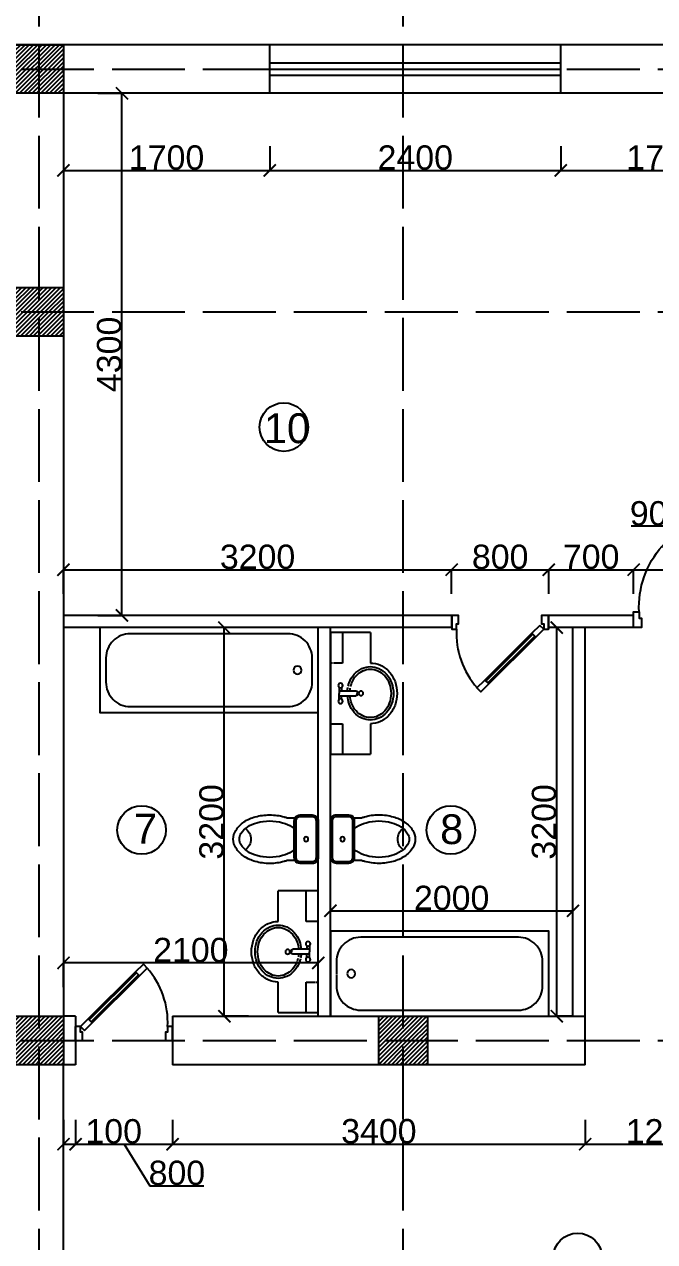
# Model space of a CAD drawing. Header units: millimetres. Extents: x -4280 to 435011, y -161394 to 27828.
# Drawn here: x 64311 to 69508, y 11052 to 21077 of the extents above; entities that cross this region are included whole.
import ezdxf

# ---------------------------------------------------------------- set-up
doc = ezdxf.new("R2010")
doc.units = ezdxf.units.MM
doc.header["$MEASUREMENT"] = 0
doc.linetypes.add('ACAD_ISO02W100', pattern=[15, 12, -3])
for name, color, linetype in [('Fasad bokovoy', 7, 'Continuous'), ('Plan 2', 7, 'Continuous'), ('SANTEH', 7, 'Continuous')]:
    doc.layers.add(name, color=color, linetype=linetype)
doc.styles.get("Standard").update_dxf_attribs({"font": 'arial.ttf'})
doc.dimstyles.new('GOST', dxfattribs={"dimtxt": 200, "dimasz": 100, "dimexe": 0.18, "dimexo": 0.06, "dimgap": 3, "dimtad": 1, "dimdec": 0, "dimzin": 0, "dimdsep": 46, "dimtxsty": 'Standard', "dimblk": 'ARCHTICK', "dimcen": 0.09, "dimclrt": 256, "dimadec": 0, "dimazin": 0, "dimtfac": 1, "dimtdec": 0, "dimtofl": 0, "dimtmove": 0, "dimatfit": 3, "dimldrblk": 'ARCHTICK', "dimfxl": 200, "dimfxlon": 1, "dimtolj": 1, "dimtzin": 0, "dimarcsym": 0})
pattern_1 = [(45, (106401.214, 2995.274), (-17.67767, 17.67767), [])]
pattern_2 = [(45, (47714.589, 0), (-17.67767, 17.67767), [])]

# ---------------------------------------------------------------- blocks, each defined once
blk = doc.blocks.new('A$C3C032968')
for p, q in [((0, 0), (0, 100)), ((0, 100), (0, 0)), ((700, 0), (700, 100)), ((700, 0), (700, 100))]:
    blk.add_line(p, q)
for points in [[(517.5, 522.4), (460.7, 466.1), (432.5, 494.5), (489.3, 550.8)], [(120, 128), (460.7, 466.1), (432.5, 494.5), (91.8, 156.4)], [(112.9, 135.1), (453.6, 473.2), (439.5, 487.4), (98.8, 149.3)], [(63.2, 71.6), (120, 128), (91.8, 156.4), (35, 100)], [(35, 100), (0, 100), (0, 0), (50, 0), (50, 50), (50, 60), (35, 60)], [(665, 100), (665, 60), (650, 60), (650, 50), (650, 0), (700, 0), (700, 100)]]:
    blk.add_lwpolyline(points, close=True)
blk.add_arc((72.4, 128.7), 593.3, 357.23132, 41.49368)
blk = doc.blocks.new('_ArchTick')
at = {"color": 0, "linetype": 'ByBlock', "const_width": 0.15}
blk.add_lwpolyline([(-0.5, -0.5), (0.5, 0.5)], dxfattribs=at)
blk = doc.blocks.new('*D130')
at = {"layer": 'Defpoints', "color": 0, "transparency": 16777216}
for p in [(76634, 23709), (52234, 12709), (76634, 12709)]:
    blk.add_point(p, dxfattribs=at)
at = {"layer": 'Plan 2', "color": 0, "lineweight": -2, "transparency": 16777216}
for p, q in [((52234, 23509), (52234, 23709)), ((52234, 23709), (76634, 23709)), ((76634, 23509), (76634, 23709))]:
    blk.add_line(p, q, dxfattribs=at)
at = {"layer": 'Plan 2', "color": 0, "lineweight": -2, "transparency": 16777216, "xscale": 100, "yscale": 100, "zscale": 100, "rotation": 180}
blk.add_blockref('_ArchTick', (52234, 23709), dxfattribs=at)
at = {"layer": 'Plan 2', "color": 0, "lineweight": -2, "transparency": 16777216, "xscale": 100, "yscale": 100, "zscale": 100}
blk.add_blockref('_ArchTick', (76634, 23709), dxfattribs=at)
at = {"layer": 'Plan 2', "transparency": 16777216, "insert": (64434, 23814), "char_height": 200, "attachment_point": 5}
blk.add_mtext('\\A1;24400', dxfattribs=at)
blk = doc.blocks.new('*D147')
at = {"layer": 'Defpoints', "color": 0, "transparency": 16777216}
for p in [(64434, 22109), (62534, 20909), (64434, 20709)]:
    blk.add_point(p, dxfattribs=at)
at = {"layer": 'Plan 2', "color": 0, "lineweight": -2, "transparency": 16777216}
for p, q in [((62534, 21909), (62534, 22109)), ((62534, 22109), (64434, 22109)), ((64434, 21909), (64434, 22109))]:
    blk.add_line(p, q, dxfattribs=at)
at = {"layer": 'Plan 2', "color": 0, "lineweight": -2, "transparency": 16777216, "xscale": 100, "yscale": 100, "zscale": 100, "rotation": 180}
blk.add_blockref('_ArchTick', (62534, 22109), dxfattribs=at)
at = {"layer": 'Plan 2', "color": 0, "lineweight": -2, "transparency": 16777216, "xscale": 100, "yscale": 100, "zscale": 100}
blk.add_blockref('_ArchTick', (64434, 22109), dxfattribs=at)
at = {"layer": 'Plan 2', "transparency": 16777216, "insert": (63484, 22214), "char_height": 200, "attachment_point": 5}
blk.add_mtext('\\A1;1900', dxfattribs=at)
blk = doc.blocks.new('*D133')
at = {"layer": 'Defpoints', "color": 0, "transparency": 16777216}
for p in [(66334, 22109), (66334, 20909), (64434, 20709)]:
    blk.add_point(p, dxfattribs=at)
at = {"layer": 'Plan 2', "color": 0, "lineweight": -2, "transparency": 16777216}
for p, q in [((64434, 21909), (64434, 22109)), ((64434, 22109), (66334, 22109)), ((66334, 21909), (66334, 22109))]:
    blk.add_line(p, q, dxfattribs=at)
at = {"layer": 'Plan 2', "color": 0, "lineweight": -2, "transparency": 16777216, "xscale": 100, "yscale": 100, "zscale": 100, "rotation": 180}
blk.add_blockref('_ArchTick', (64434, 22109), dxfattribs=at)
at = {"layer": 'Plan 2', "color": 0, "lineweight": -2, "transparency": 16777216, "xscale": 100, "yscale": 100, "zscale": 100}
blk.add_blockref('_ArchTick', (66334, 22109), dxfattribs=at)
at = {"layer": 'Plan 2', "transparency": 16777216, "insert": (65384, 22214), "char_height": 200, "attachment_point": 5}
blk.add_mtext('\\A1;1900', dxfattribs=at)
blk = doc.blocks.new('*D134')
at = {"layer": 'Defpoints', "color": 0, "transparency": 16777216}
for p in [(68734, 22109), (66334, 20909), (68734, 20909)]:
    blk.add_point(p, dxfattribs=at)
at = {"layer": 'Plan 2', "color": 0, "lineweight": -2, "transparency": 16777216}
for p, q in [((66334, 21909), (66334, 22109)), ((66334, 22109), (68734, 22109)), ((68734, 21909), (68734, 22109))]:
    blk.add_line(p, q, dxfattribs=at)
at = {"layer": 'Plan 2', "color": 0, "lineweight": -2, "transparency": 16777216, "xscale": 100, "yscale": 100, "zscale": 100, "rotation": 180}
blk.add_blockref('_ArchTick', (66334, 22109), dxfattribs=at)
at = {"layer": 'Plan 2', "color": 0, "lineweight": -2, "transparency": 16777216, "xscale": 100, "yscale": 100, "zscale": 100}
blk.add_blockref('_ArchTick', (68734, 22109), dxfattribs=at)
at = {"layer": 'Plan 2', "transparency": 16777216, "insert": (67534, 22214), "char_height": 200, "attachment_point": 5}
blk.add_mtext('\\A1;2400', dxfattribs=at)
blk = doc.blocks.new('*D135')
at = {"layer": 'Defpoints', "color": 0, "transparency": 16777216}
for p in [(70634, 22109), (68734, 20909), (70634, 20709)]:
    blk.add_point(p, dxfattribs=at)
at = {"layer": 'Plan 2', "color": 0, "lineweight": -2, "transparency": 16777216}
for p, q in [((68734, 21909), (68734, 22109)), ((68734, 22109), (70634, 22109)), ((70634, 21909), (70634, 22109))]:
    blk.add_line(p, q, dxfattribs=at)
at = {"layer": 'Plan 2', "color": 0, "lineweight": -2, "transparency": 16777216, "xscale": 100, "yscale": 100, "zscale": 100, "rotation": 180}
blk.add_blockref('_ArchTick', (68734, 22109), dxfattribs=at)
at = {"layer": 'Plan 2', "color": 0, "lineweight": -2, "transparency": 16777216, "xscale": 100, "yscale": 100, "zscale": 100}
blk.add_blockref('_ArchTick', (70634, 22109), dxfattribs=at)
at = {"layer": 'Plan 2', "transparency": 16777216, "insert": (69684, 22214), "char_height": 200, "attachment_point": 5}
blk.add_mtext('\\A1;1900', dxfattribs=at)
blk = doc.blocks.new('K10-44')
for points in [[(-182, 223, 0.020439), (-174, 198), (-174, 135, 0.262987), (-198, 92), (-198, -8, 0.414214), (-148, -58), (152, -58, 0.414214), (202, -8), (202, 92, 0.262987), (178, 135), (178, 198, 0.020439), (186, 223, 0.067459), (202, 342, 0.067459), (186, 461, 0.079812), (143, 554, 0.107118), (74, 621, 0.139889), (2, 642, 0.139889), (-70, 621, 0.107118), (-140, 554, 0.079812), (-182, 461, 0.067459), (-198, 342, 0.067459)], [(-148, 127), (152, 127, -0.414214), (187, 92), (187, -8, -0.414214), (152, -43), (-148, -43, -0.414214), (-183, -8), (-183, 92, -0.414214)]]:
    blk.add_lwpolyline(points, format="xyb", close=True)
for points in [[(90, 142, 0.027307), (102, 158, 0.079812), (137, 236, 0.067459), (152, 342, 0.067459), (137, 448, 0.079812), (102, 526, 0.107118), (47, 579, 0.139889), (2, 592, 0.139889), (-44, 579, 0.107118), (-98, 526, 0.079812), (-134, 448, 0.067459), (-148, 342, 0.067459), (-134, 236, 0.079812), (-98, 158, 0.027307), (-86, 142, 0.139889)], [(-174, 135, -0.136371), (-148, 142), (152, 142, -0.136371), (178, 135)]]:
    blk.add_lwpolyline(points, format="xyb")
blk.add_circle((2, 42), 18.3)
blk.add_arc((2, 602), 105, 213.8994, 326.1006)
blk = doc.blocks.new('s_20')
at = {"layer": 'SANTEH'}
for p, q in [((-1000, 0), (0, 0)), ((-1000, -330), (-1000, 0)), ((-750, -19), (-750, 0)), ((-250, 0), (-250, -100)), ((0, 0), (0, -330)), ((-1000, -100), (-750, -100)), ((-750, -100), (-750, -25)), ((-549, -73), (-500, -73)), ((-549, -93), (-520, -93)), ((-520, -73), (-520, -210)), ((-451, -73), (-500, -73)), ((-480, -73), (-480, -105)), ((-451, -93), (-480, -93)), ((-250, -100), (-35, -100)), ((-31, -100), (0, -100)), ((-480, -109), (-480, -210)), ((-510, -220), (-500, -220)), ((-490, -220), (-500, -220)), ((-1000, -330), (-750, -330)), ((-250, -330), (0, -330))]:
    blk.add_line(p, q, dxfattribs=at)
for points in [[(-720, -330, 0.110429), (-704, -400, 0.102661), (-657, -463, 0.093298), (-587, -505, 0.087608), (-500, -520, 0.087608), (-413, -505, 0.093298), (-343, -463, 0.102661), (-296, -400, 0.110429), (-280, -330, 0.110429), (-296, -260, 0.102661), (-343, -197, 0.093298), (-413, -155, 0.067743), (-480, -141, 0.087608)], [(-559, -147, 0.02908), (-587, -155, 0.093298), (-657, -197, 0.102661), (-704, -260, 0.110429), (-720, -330, 0.110429)], [(-700, -330, 0.110429), (-686, -391, 0.102661), (-644, -448, 0.093298), (-580, -486, 0.087608), (-500, -500, 0.087608), (-420, -486, 0.093298), (-356, -448, 0.102661), (-314, -391, 0.110429), (-300, -330, 0.110429), (-314, -269, 0.102661), (-356, -212, 0.093298), (-420, -174, 0.06604), (-480, -161, 0.087608)], [(-557, -167, 0.02562), (-580, -174, 0.093298), (-644, -212, 0.102661), (-686, -269, 0.110429), (-700, -330, 0.110429)], [(-520, -141, 0.028703), (-549, -145, 0.093298)], [(-520, -161, 0.024746), (-543, -164, 0.093298)], [(-750, -330, 0.110429), (-731, -413, 0.102661), (-677, -486, 0.093298), (-597, -533, 0.087608), (-500, -550, 0.087608), (-403, -533, 0.093298), (-323, -486, 0.102661), (-269, -413, 0.110429), (-250, -330, 0.110429)]]:
    blk.add_lwpolyline(points, format="xyb", dxfattribs=at)
for centre in [(-565, -84), (-435, -84), (-500, -252)]:
    blk.add_circle(centre, 18.9, dxfattribs=at)
for centre, start, end in [((-510, -210), 180, 270), ((-490, -210), 270, 0)]:
    blk.add_arc(centre, 10, start, end, dxfattribs=at)
blk = doc.blocks.new('K10-9')
blk.add_lwpolyline([(0, 0), (0, 700), (1800, 700), (1800, 0)], close=True)
for points in [[(50, 250), (50, 450, -0.414214), (250, 650), (1550, 650, -0.414214), (1750, 450), (1750, 345, -0.414214)], [(1750, 342), (1750, 250, -0.414214), (1550, 50), (250, 50, -0.414214), (50, 250)]]:
    blk.add_lwpolyline(points, format="xyb")
blk.add_circle((1629, 350), 33.3)
blk = doc.blocks.new('*D702')
at = {"layer": 'Defpoints', "color": 0, "transparency": 16777216}
for p in [(64634, 20509), (66334, 20509), (66334, 19874)]:
    blk.add_point(p, dxfattribs=at)
at = {"layer": 'Fasad bokovoy', "color": 0, "lineweight": -2, "transparency": 16777216}
for p, q in [((64634, 20074), (64634, 19874)), ((66334, 20074), (66334, 19874)), ((64634, 19874), (66334, 19874))]:
    blk.add_line(p, q, dxfattribs=at)
at = {"layer": 'Fasad bokovoy', "color": 0, "lineweight": -2, "transparency": 16777216, "xscale": 100, "yscale": 100, "zscale": 100, "rotation": 180}
blk.add_blockref('_ArchTick', (64634, 19874), dxfattribs=at)
at = {"layer": 'Fasad bokovoy', "color": 0, "lineweight": -2, "transparency": 16777216, "xscale": 100, "yscale": 100, "zscale": 100}
blk.add_blockref('_ArchTick', (66334, 19874), dxfattribs=at)
at = {"layer": 'Fasad bokovoy', "transparency": 16777216, "insert": (65484, 19979), "char_height": 200, "attachment_point": 5}
blk.add_mtext('\\A1;1700', dxfattribs=at)
blk = doc.blocks.new('*D703')
at = {"layer": 'Defpoints', "color": 0, "transparency": 16777216}
for p in [(66334, 20509), (68734, 20509), (68734, 19874)]:
    blk.add_point(p, dxfattribs=at)
at = {"layer": 'Fasad bokovoy', "color": 0, "lineweight": -2, "transparency": 16777216}
for p, q in [((66334, 20074), (66334, 19874)), ((68734, 20074), (68734, 19874)), ((66334, 19874), (68734, 19874))]:
    blk.add_line(p, q, dxfattribs=at)
at = {"layer": 'Fasad bokovoy', "color": 0, "lineweight": -2, "transparency": 16777216, "xscale": 100, "yscale": 100, "zscale": 100, "rotation": 180}
blk.add_blockref('_ArchTick', (66334, 19874), dxfattribs=at)
at = {"layer": 'Fasad bokovoy', "color": 0, "lineweight": -2, "transparency": 16777216, "xscale": 100, "yscale": 100, "zscale": 100}
blk.add_blockref('_ArchTick', (68734, 19874), dxfattribs=at)
at = {"layer": 'Fasad bokovoy', "transparency": 16777216, "insert": (67534, 19979), "char_height": 200, "attachment_point": 5}
blk.add_mtext('\\A1;2400', dxfattribs=at)
blk = doc.blocks.new('*D704')
at = {"layer": 'Defpoints', "color": 0, "transparency": 16777216}
for p in [(68734, 20509), (70434, 20509), (70434, 19874)]:
    blk.add_point(p, dxfattribs=at)
at = {"layer": 'Fasad bokovoy', "color": 0, "lineweight": -2, "transparency": 16777216}
for p, q in [((68734, 20074), (68734, 19874)), ((70434, 20074), (70434, 19874)), ((68734, 19874), (70434, 19874))]:
    blk.add_line(p, q, dxfattribs=at)
at = {"layer": 'Fasad bokovoy', "color": 0, "lineweight": -2, "transparency": 16777216, "xscale": 100, "yscale": 100, "zscale": 100, "rotation": 180}
blk.add_blockref('_ArchTick', (68734, 19874), dxfattribs=at)
at = {"layer": 'Fasad bokovoy', "color": 0, "lineweight": -2, "transparency": 16777216, "xscale": 100, "yscale": 100, "zscale": 100}
blk.add_blockref('_ArchTick', (70434, 19874), dxfattribs=at)
at = {"layer": 'Fasad bokovoy', "transparency": 16777216, "insert": (69584, 19979), "char_height": 200, "attachment_point": 5}
blk.add_mtext('\\A1;1700', dxfattribs=at)
blk = doc.blocks.new('*D706')
at = {"layer": 'Defpoints', "color": 0, "transparency": 16777216}
for p in [(64634, 20509), (65116, 20509), (64634, 16209)]:
    blk.add_point(p, dxfattribs=at)
at = {"layer": 'Fasad bokovoy', "color": 0, "lineweight": -2, "transparency": 16777216}
for p, q in [((64916, 20509), (65116, 20509)), ((65116, 16209), (65116, 20509)), ((64916, 16209), (65116, 16209))]:
    blk.add_line(p, q, dxfattribs=at)
at = {"layer": 'Fasad bokovoy', "color": 0, "lineweight": -2, "transparency": 16777216, "xscale": 100, "yscale": 100, "zscale": 100}
for p, rotation in [((65116, 20509), 90), ((65116, 16209), 270)]:
    blk.add_blockref('_ArchTick', p, dxfattribs=dict(at, rotation=rotation))
at = {"layer": 'Fasad bokovoy', "transparency": 16777216, "insert": (65011, 18359), "char_height": 200, "attachment_point": 5, "rotation": 90}
blk.add_mtext('\\A1;4300', dxfattribs=at)
blk = doc.blocks.new('*D707')
at = {"layer": 'Defpoints', "color": 0, "transparency": 16777216}
for p in [(67834, 16586), (64634, 16209), (67834, 16209)]:
    blk.add_point(p, dxfattribs=at)
at = {"layer": 'Fasad bokovoy', "color": 0, "lineweight": -2, "transparency": 16777216}
for p, q in [((64634, 16386), (64634, 16586)), ((64634, 16586), (67834, 16586)), ((67834, 16386), (67834, 16586))]:
    blk.add_line(p, q, dxfattribs=at)
at = {"layer": 'Fasad bokovoy', "color": 0, "lineweight": -2, "transparency": 16777216, "xscale": 100, "yscale": 100, "zscale": 100, "rotation": 180}
blk.add_blockref('_ArchTick', (64634, 16586), dxfattribs=at)
at = {"layer": 'Fasad bokovoy', "color": 0, "lineweight": -2, "transparency": 16777216, "xscale": 100, "yscale": 100, "zscale": 100}
blk.add_blockref('_ArchTick', (67834, 16586), dxfattribs=at)
at = {"layer": 'Fasad bokovoy', "transparency": 16777216, "insert": (66234, 16691), "char_height": 200, "attachment_point": 5}
blk.add_mtext('\\A1;3200', dxfattribs=at)
blk = doc.blocks.new('*D708')
at = {"layer": 'Defpoints', "color": 0, "transparency": 16777216}
for p in [(68634, 16586), (67834, 16209), (68634, 16209)]:
    blk.add_point(p, dxfattribs=at)
at = {"layer": 'Fasad bokovoy', "color": 0, "lineweight": -2, "transparency": 16777216}
for p, q in [((67834, 16386), (67834, 16586)), ((67834, 16586), (68634, 16586)), ((68634, 16386), (68634, 16586))]:
    blk.add_line(p, q, dxfattribs=at)
at = {"layer": 'Fasad bokovoy', "color": 0, "lineweight": -2, "transparency": 16777216, "xscale": 100, "yscale": 100, "zscale": 100, "rotation": 180}
blk.add_blockref('_ArchTick', (67834, 16586), dxfattribs=at)
at = {"layer": 'Fasad bokovoy', "color": 0, "lineweight": -2, "transparency": 16777216, "xscale": 100, "yscale": 100, "zscale": 100}
blk.add_blockref('_ArchTick', (68634, 16586), dxfattribs=at)
at = {"layer": 'Fasad bokovoy', "transparency": 16777216, "insert": (68234, 16691), "char_height": 200, "attachment_point": 5}
blk.add_mtext('\\A1;800', dxfattribs=at)
blk = doc.blocks.new('*D709')
at = {"layer": 'Defpoints', "color": 0, "transparency": 16777216}
for p in [(69334, 16586), (68634, 16209), (69334, 16209)]:
    blk.add_point(p, dxfattribs=at)
at = {"layer": 'Fasad bokovoy', "color": 0, "lineweight": -2, "transparency": 16777216}
for p, q in [((68634, 16386), (68634, 16586)), ((68634, 16586), (69334, 16586)), ((69334, 16386), (69334, 16586))]:
    blk.add_line(p, q, dxfattribs=at)
at = {"layer": 'Fasad bokovoy', "color": 0, "lineweight": -2, "transparency": 16777216, "xscale": 100, "yscale": 100, "zscale": 100, "rotation": 180}
blk.add_blockref('_ArchTick', (68634, 16586), dxfattribs=at)
at = {"layer": 'Fasad bokovoy', "color": 0, "lineweight": -2, "transparency": 16777216, "xscale": 100, "yscale": 100, "zscale": 100}
blk.add_blockref('_ArchTick', (69334, 16586), dxfattribs=at)
at = {"layer": 'Fasad bokovoy', "transparency": 16777216, "insert": (68984, 16691), "char_height": 200, "attachment_point": 5}
blk.add_mtext('\\A1;700', dxfattribs=at)
blk = doc.blocks.new('*D710')
at = {"layer": 'Defpoints', "color": 0, "transparency": 16777216}
for p in [(70234, 16586), (69334, 16209), (70234, 16209)]:
    blk.add_point(p, dxfattribs=at)
at = {"layer": 'Fasad bokovoy', "color": 0, "lineweight": -2, "transparency": 16777216}
for p, q in [((69760, 16944), (69313, 16944)), ((69784, 16586), (69760, 16944)), ((69334, 16386), (69334, 16586)), ((69334, 16586), (70234, 16586)), ((70234, 16386), (70234, 16586))]:
    blk.add_line(p, q, dxfattribs=at)
at = {"layer": 'Fasad bokovoy', "color": 0, "lineweight": -2, "transparency": 16777216, "xscale": 100, "yscale": 100, "zscale": 100, "rotation": 180}
blk.add_blockref('_ArchTick', (69334, 16586), dxfattribs=at)
at = {"layer": 'Fasad bokovoy', "color": 0, "lineweight": -2, "transparency": 16777216, "xscale": 100, "yscale": 100, "zscale": 100}
blk.add_blockref('_ArchTick', (70234, 16586), dxfattribs=at)
at = {"layer": 'Fasad bokovoy', "transparency": 16777216, "insert": (69536, 17049), "char_height": 200, "attachment_point": 5}
blk.add_mtext('\\A1;900', dxfattribs=at)
blk = doc.blocks.new('*D746')
at = {"layer": 'Defpoints', "color": 0, "transparency": 16777216}
for p in [(64634, 12509), (64734, 12509), (64734, 11855)]:
    blk.add_point(p, dxfattribs=at)
at = {"layer": 'Fasad bokovoy', "color": 0, "lineweight": -2, "transparency": 16777216}
for p, q in [((64634, 12055), (64634, 11855)), ((64734, 12055), (64734, 11855)), ((64634, 11855), (64734, 11855)), ((64734, 11855), (65262, 11855))]:
    blk.add_line(p, q, dxfattribs=at)
at = {"layer": 'Fasad bokovoy', "color": 0, "lineweight": -2, "transparency": 16777216, "xscale": 100, "yscale": 100, "zscale": 100, "rotation": 180}
blk.add_blockref('_ArchTick', (64634, 11855), dxfattribs=at)
at = {"layer": 'Fasad bokovoy', "color": 0, "lineweight": -2, "transparency": 16777216, "xscale": 100, "yscale": 100, "zscale": 100}
blk.add_blockref('_ArchTick', (64734, 11855), dxfattribs=at)
at = {"layer": 'Fasad bokovoy', "transparency": 16777216, "insert": (65048, 11960), "char_height": 200, "attachment_point": 5}
blk.add_mtext('\\A1;100', dxfattribs=at)
blk = doc.blocks.new('*D747')
at = {"layer": 'Defpoints', "color": 0, "transparency": 16777216}
for p in [(64734, 12509), (65534, 12509), (65534, 11855)]:
    blk.add_point(p, dxfattribs=at)
at = {"layer": 'Fasad bokovoy', "color": 0, "lineweight": -2, "transparency": 16777216}
for p, q in [((64734, 12055), (64734, 11855)), ((65534, 12055), (65534, 11855)), ((64734, 11855), (65534, 11855)), ((65134, 11855), (65345, 11512)), ((65345, 11512), (65792, 11512))]:
    blk.add_line(p, q, dxfattribs=at)
at = {"layer": 'Fasad bokovoy', "color": 0, "lineweight": -2, "transparency": 16777216, "xscale": 100, "yscale": 100, "zscale": 100, "rotation": 180}
blk.add_blockref('_ArchTick', (64734, 11855), dxfattribs=at)
at = {"layer": 'Fasad bokovoy', "color": 0, "lineweight": -2, "transparency": 16777216, "xscale": 100, "yscale": 100, "zscale": 100}
blk.add_blockref('_ArchTick', (65534, 11855), dxfattribs=at)
at = {"layer": 'Fasad bokovoy', "transparency": 16777216, "insert": (65569, 11618), "char_height": 200, "attachment_point": 5}
blk.add_mtext('\\A1;800', dxfattribs=at)
blk = doc.blocks.new('*D748')
at = {"layer": 'Defpoints', "color": 0, "transparency": 16777216}
for p in [(65534, 12509), (68934, 12509), (68934, 11855)]:
    blk.add_point(p, dxfattribs=at)
at = {"layer": 'Fasad bokovoy', "color": 0, "lineweight": -2, "transparency": 16777216}
for p, q in [((65534, 12055), (65534, 11855)), ((68934, 12055), (68934, 11855)), ((65534, 11855), (68934, 11855))]:
    blk.add_line(p, q, dxfattribs=at)
at = {"layer": 'Fasad bokovoy', "color": 0, "lineweight": -2, "transparency": 16777216, "xscale": 100, "yscale": 100, "zscale": 100, "rotation": 180}
blk.add_blockref('_ArchTick', (65534, 11855), dxfattribs=at)
at = {"layer": 'Fasad bokovoy', "color": 0, "lineweight": -2, "transparency": 16777216, "xscale": 100, "yscale": 100, "zscale": 100}
blk.add_blockref('_ArchTick', (68934, 11855), dxfattribs=at)
at = {"layer": 'Fasad bokovoy', "transparency": 16777216, "insert": (67234, 11961), "char_height": 200, "attachment_point": 5}
blk.add_mtext('\\A1;3400', dxfattribs=at)
blk = doc.blocks.new('*D754')
at = {"layer": 'Defpoints', "color": 0, "transparency": 16777216}
for p in [(65960, 16109), (66734, 16109), (66734, 12909)]:
    blk.add_point(p, dxfattribs=at)
at = {"layer": 'Fasad bokovoy', "color": 0, "lineweight": -2, "transparency": 16777216}
for p, q in [((66160, 16109), (65960, 16109)), ((65960, 12909), (65960, 16109)), ((66160, 12909), (65960, 12909))]:
    blk.add_line(p, q, dxfattribs=at)
at = {"layer": 'Fasad bokovoy', "color": 0, "lineweight": -2, "transparency": 16777216, "xscale": 100, "yscale": 100, "zscale": 100}
for p, rotation in [((65960, 16109), 90), ((65960, 12909), 270)]:
    blk.add_blockref('_ArchTick', p, dxfattribs=dict(at, rotation=rotation))
at = {"layer": 'Fasad bokovoy', "transparency": 16777216, "insert": (65855, 14509), "char_height": 200, "attachment_point": 5, "rotation": 90}
blk.add_mtext('\\A1;3200', dxfattribs=at)
blk = doc.blocks.new('*D755')
at = {"layer": 'Defpoints', "color": 0, "transparency": 16777216}
for p in [(68701, 16109), (68834, 16109), (68834, 12909)]:
    blk.add_point(p, dxfattribs=at)
at = {"layer": 'Fasad bokovoy', "color": 0, "lineweight": -2, "transparency": 16777216}
for p, q in [((68834, 16109), (68701, 16109)), ((68701, 12909), (68701, 16109)), ((68834, 12909), (68701, 12909))]:
    blk.add_line(p, q, dxfattribs=at)
at = {"layer": 'Fasad bokovoy', "color": 0, "lineweight": -2, "transparency": 16777216, "xscale": 100, "yscale": 100, "zscale": 100}
for p, rotation in [((68701, 16109), 90), ((68701, 12909), 270)]:
    blk.add_blockref('_ArchTick', p, dxfattribs=dict(at, rotation=rotation))
at = {"layer": 'Fasad bokovoy', "transparency": 16777216, "insert": (68596, 14509), "char_height": 200, "attachment_point": 5, "rotation": 90}
blk.add_mtext('\\A1;3200', dxfattribs=at)
blk = doc.blocks.new('*D756')
at = {"layer": 'Defpoints', "color": 0, "transparency": 16777216}
for p in [(64634, 13348), (64634, 12909), (66734, 12909)]:
    blk.add_point(p, dxfattribs=at)
at = {"layer": 'Fasad bokovoy', "color": 0, "lineweight": -2, "transparency": 16777216}
for p, q in [((64634, 13148), (64634, 13348)), ((66734, 13348), (64634, 13348)), ((66734, 13148), (66734, 13348))]:
    blk.add_line(p, q, dxfattribs=at)
at = {"layer": 'Fasad bokovoy', "color": 0, "lineweight": -2, "transparency": 16777216, "xscale": 100, "yscale": 100, "zscale": 100, "rotation": 180}
blk.add_blockref('_ArchTick', (64634, 13348), dxfattribs=at)
at = {"layer": 'Fasad bokovoy', "color": 0, "lineweight": -2, "transparency": 16777216, "xscale": 100, "yscale": 100, "zscale": 100}
blk.add_blockref('_ArchTick', (66734, 13348), dxfattribs=at)
at = {"layer": 'Fasad bokovoy', "transparency": 16777216, "insert": (65684, 13453), "char_height": 200, "attachment_point": 5}
blk.add_mtext('\\A1;2100', dxfattribs=at)
blk = doc.blocks.new('*D757')
at = {"layer": 'Defpoints', "color": 0, "transparency": 16777216}
for p in [(68834, 13777), (66834, 12909), (68834, 12909)]:
    blk.add_point(p, dxfattribs=at)
at = {"layer": 'Fasad bokovoy', "color": 0, "lineweight": -2, "transparency": 16777216}
for p, q in [((66834, 13577), (66834, 13777)), ((66834, 13777), (68834, 13777)), ((68834, 13577), (68834, 13777))]:
    blk.add_line(p, q, dxfattribs=at)
at = {"layer": 'Fasad bokovoy', "color": 0, "lineweight": -2, "transparency": 16777216, "xscale": 100, "yscale": 100, "zscale": 100, "rotation": 180}
blk.add_blockref('_ArchTick', (66834, 13777), dxfattribs=at)
at = {"layer": 'Fasad bokovoy', "color": 0, "lineweight": -2, "transparency": 16777216, "xscale": 100, "yscale": 100, "zscale": 100}
blk.add_blockref('_ArchTick', (68834, 13777), dxfattribs=at)
at = {"layer": 'Fasad bokovoy', "transparency": 16777216, "insert": (67834, 13882), "char_height": 200, "attachment_point": 5}
blk.add_mtext('\\A1;2000', dxfattribs=at)
blk = doc.blocks.new('*D761')
at = {"layer": 'Defpoints', "color": 0, "transparency": 16777216}
for p in [(68934, 11855), (70225, 11855), (70225, 11855)]:
    blk.add_point(p, dxfattribs=at)
at = {"layer": 'Fasad bokovoy', "color": 0, "lineweight": -2, "transparency": 16777216}
for p, q in [((68934, 11855), (68934, 11856)), ((68934, 11855), (70225, 11855)), ((70225, 11855), (70225, 11856))]:
    blk.add_line(p, q, dxfattribs=at)
at = {"layer": 'Fasad bokovoy', "color": 0, "lineweight": -2, "transparency": 16777216, "xscale": 100, "yscale": 100, "zscale": 100, "rotation": 180}
blk.add_blockref('_ArchTick', (68934, 11855), dxfattribs=at)
at = {"layer": 'Fasad bokovoy', "color": 0, "lineweight": -2, "transparency": 16777216, "xscale": 100, "yscale": 100, "zscale": 100}
blk.add_blockref('_ArchTick', (70225, 11855), dxfattribs=at)
at = {"layer": 'Fasad bokovoy', "transparency": 16777216, "insert": (69580, 11960), "char_height": 200, "attachment_point": 5}
blk.add_mtext('\\A1;1291', dxfattribs=at)

msp = doc.modelspace()

# ---------------------------------------------------------------- hatches: boundary and pattern name
at = {"layer": 'Plan 2'}
h = msp.add_hatch(dxfattribs=at)
h.set_pattern_fill('ANSI31', color=1, scale=200)
h.set_pattern_definition(pattern_1)
h.paths.add_polyline_path([(64434.1, 20909.1), (64234.1, 20909.1), (64234.1, 20709.1), (64434.1, 20709.1)])
h.paths.add_polyline_path([(64634.1, 20909.1), (64434.1, 20909.1), (64434.1, 20709.1), (64634.1, 20709.1)])
h.paths.add_polyline_path([(64434.1, 20709.1), (64234.1, 20709.1), (64234.1, 20509.1), (64434.1, 20509.1)])
h.paths.add_polyline_path([(64634.1, 20709.1), (64434.1, 20709.1), (64434.1, 20509.1), (64634.1, 20509.1)])
h = msp.add_hatch(dxfattribs=at)
h.set_pattern_fill('ANSI31', color=1, scale=200)
h.set_pattern_definition(pattern_2)
h.paths.add_polyline_path([(64434.1, 18909.1), (64234.1, 18909.1), (64234.1, 18709.1), (64434.1, 18709.1)])
h.paths.add_polyline_path([(64634.1, 18909.1), (64434.1, 18909.1), (64434.1, 18709.1), (64634.1, 18709.1)])
h.paths.add_polyline_path([(64434.1, 18709.1), (64234.1, 18709.1), (64234.1, 18509.1), (64434.1, 18509.1)])
h = msp.add_hatch(dxfattribs=at)
h.set_pattern_fill('ANSI31', color=1, scale=200)
h.set_pattern_definition(pattern_2)
h.paths.add_polyline_path([(64434.1, 18509.1), (64634.1, 18509.1), (64634.1, 18709.1), (64434.1, 18709.1)])
h = msp.add_hatch(dxfattribs=at)
h.set_pattern_fill('ANSI31', color=1, scale=200)
h.set_pattern_definition(pattern_1)
h.paths.add_polyline_path([(58234.1, 12709.1), (58234.1, 12909.1), (58034.1, 12909.1), (58034.1, 12709.1)], flags=16)
h.paths.add_polyline_path([(58034.1, 12909.1), (58034.1, 12709.1), (58434.1, 12709.1), (58434.1, 12909.1)], flags=17)
h.paths.add_polyline_path([(58034.1, 12509.1), (58234.1, 12509.1), (58234.1, 12909.1), (58034.1, 12909.1)], flags=17)
h.paths.add_polyline_path([(58434.1, 12909.1), (58034.1, 12909.1), (58034.1, 12509.1), (58434.1, 12509.1)])
h.paths.add_polyline_path([(61434.1, 12909.1), (61234.1, 12909.1), (61234.1, 12709.1), (61434.1, 12709.1)], flags=16)
h.paths.add_polyline_path([(61634.1, 12709.1), (61634.1, 12909.1), (61234.1, 12909.1), (61234.1, 12709.1)], flags=17)
h.paths.add_polyline_path([(61234.1, 12509.1), (61434.1, 12509.1), (61434.1, 12909.1), (61234.1, 12909.1)], flags=17)
h.paths.add_polyline_path([(61634.1, 12909.1), (61234.1, 12909.1), (61234.1, 12509.1), (61634.1, 12509.1)])
h.paths.add_polyline_path([(64234.1, 12909.1), (64234.1, 12709.1), (64434.1, 12709.1), (64434.1, 12909.1)], flags=16)
h.paths.add_polyline_path([(64634.1, 12909.1), (64234.1, 12909.1), (64234.1, 12709.1), (64634.1, 12709.1)], flags=17)
h.paths.add_polyline_path([(64434.1, 12909.1), (64234.1, 12909.1), (64234.1, 12509.1), (64434.1, 12509.1)], flags=16)
h.paths.add_polyline_path([(64634.1, 12909.1), (64234.1, 12909.1), (64234.1, 12509.1), (64634.1, 12509.1)])
h.paths.add_polyline_path([(67434.1, 12909.1), (67234.1, 12909.1), (67234.1, 12709.1), (67434.1, 12709.1)], flags=16)
h.paths.add_polyline_path([(67634.1, 12909.1), (67234.1, 12909.1), (67234.1, 12709.1), (67634.1, 12709.1)], flags=17)
h.paths.add_polyline_path([(67434.1, 12909.1), (67234.1, 12909.1), (67234.1, 12509.1), (67434.1, 12509.1)], flags=16)
h.paths.add_polyline_path([(67634.1, 12909.1), (67234.1, 12909.1), (67234.1, 12509.1), (67634.1, 12509.1)])
h.paths.add_polyline_path([(70634.1, 12909.1), (70434.1, 12909.1), (70434.1, 12709.1), (70634.1, 12709.1)], flags=16)
h.paths.add_polyline_path([(70434.1, 12909.1), (70434.1, 12709.1), (70834.1, 12709.1), (70834.1, 12909.1)], flags=17)
h.paths.add_polyline_path([(70434.1, 12509.1), (70634.1, 12509.1), (70634.1, 12909.1), (70434.1, 12909.1)], flags=17)
h.paths.add_polyline_path([(70834.1, 12909.1), (70434.1, 12909.1), (70434.1, 12509.1), (70834.1, 12509.1)])
h.paths.add_polyline_path([(74834.1, 12909.1), (74834.1, 12709.1), (75034.1, 12709.1), (75034.1, 12909.1)], flags=0)
h.paths.add_polyline_path([(75234.1, 12709.1), (75234.1, 12909.1), (75034.1, 12909.1), (75034.1, 12709.1)], flags=17)
h.paths.add_polyline_path([(75034.1, 12909.1), (74834.1, 12909.1), (74834.1, 12509.1), (75034.1, 12509.1)], flags=16)
h.paths.add_polyline_path([(75234.1, 12909.1), (74834.1, 12909.1), (74834.1, 12509.1), (75234.1, 12509.1)])
h.paths.add_polyline_path([(75034.1, 6509.1), (75034.1, 6709.1), (74834.1, 6709.1), (74834.1, 6509.1)], flags=0)
h.paths.add_polyline_path([(75234.1, 6509.1), (75234.1, 6709.1), (74834.1, 6709.1), (74834.1, 6509.1)], flags=0)
h.paths.add_polyline_path([(75034.1, 6709.1), (74834.1, 6709.1), (74834.1, 6309.1), (75034.1, 6309.1)], flags=16)
h.paths.add_polyline_path([(75234.1, 6709.1), (74834.1, 6709.1), (74834.1, 6309.1), (75234.1, 6309.1)])
h.paths.add_polyline_path([(70634.1, 6709.1), (70434.1, 6709.1), (70434.1, 6509.1), (70634.1, 6509.1)], flags=16)
h.paths.add_polyline_path([(70834.1, 6509.1), (70834.1, 6709.1), (70434.1, 6709.1), (70434.1, 6509.1)], flags=17)
h.paths.add_polyline_path([(70634.1, 6709.1), (70434.1, 6709.1), (70434.1, 6309.1), (70634.1, 6309.1)], flags=0)
h.paths.add_polyline_path([(70834.1, 6309.1), (70834.1, 6709.1), (70434.1, 6709.1), (70434.1, 6309.1)])
h.paths.add_polyline_path([(67234.1, 4709.1), (67234.1, 4509.1), (67434.1, 4509.1), (67434.1, 4709.1)], flags=0)
h.paths.add_polyline_path([(67434.1, 4509.1), (67634.1, 4509.1), (67634.1, 4709.1), (67434.1, 4709.1)], flags=16)
h.paths.add_polyline_path([(67434.1, 4709.1), (67234.1, 4709.1), (67234.1, 4309.1), (67434.1, 4309.1)], flags=0)
h.paths.add_polyline_path([(67634.1, 4709.1), (67234.1, 4709.1), (67234.1, 4309.1), (67634.1, 4309.1)])
h.paths.add_polyline_path([(64434.1, 4509.1), (64434.1, 4709.1), (64234.1, 4709.1), (64234.1, 4509.1)], flags=16)
h.paths.add_polyline_path([(64634.1, 4509.1), (64634.1, 4709.1), (64234.1, 4709.1), (64234.1, 4509.1)], flags=17)
h.paths.add_polyline_path([(64434.1, 4709.1), (64234.1, 4709.1), (64234.1, 4309.1), (64434.1, 4309.1)], flags=16)
h.paths.add_polyline_path([(64634.1, 4309.1), (64634.1, 4709.1), (64234.1, 4709.1), (64234.1, 4309.1)])
h.paths.add_polyline_path([(61234.1, 4709.1), (61234.1, 4509.1), (61434.1, 4509.1), (61434.1, 4709.1)], flags=0)
h.paths.add_polyline_path([(61434.1, 4509.1), (61634.1, 4509.1), (61634.1, 4709.1), (61434.1, 4709.1)], flags=16)
h.paths.add_polyline_path([(61234.1, 4309.1), (61434.1, 4309.1), (61434.1, 4709.1), (61234.1, 4709.1)], flags=0)
h.paths.add_polyline_path([(61634.1, 4309.1), (61634.1, 4709.1), (61234.1, 4709.1), (61234.1, 4309.1)])
h.paths.add_polyline_path([(61234.1, 6509.1), (61434.1, 6509.1), (61434.1, 6709.1), (61234.1, 6709.1)], flags=16)
h.paths.add_polyline_path([(61634.1, 6509.1), (61634.1, 6709.1), (61234.1, 6709.1), (61234.1, 6509.1)], flags=17)
h.paths.add_polyline_path([(61234.1, 6309.1), (61434.1, 6309.1), (61434.1, 6709.1), (61234.1, 6709.1)], flags=0)
h.paths.add_polyline_path([(61634.1, 6309.1), (61634.1, 6709.1), (61234.1, 6709.1), (61234.1, 6309.1)])
h.paths.add_polyline_path([(58034.1, 6709.1), (58034.1, 6509.1), (58234.1, 6509.1), (58234.1, 6709.1)], flags=16)
h.paths.add_polyline_path([(58434.1, 6509.1), (58434.1, 6709.1), (58034.1, 6709.1), (58034.1, 6509.1)], flags=17)
h.paths.add_polyline_path([(58234.1, 6709.1), (58034.1, 6709.1), (58034.1, 6309.1), (58234.1, 6309.1)], flags=16)
h.paths.add_polyline_path([(58434.1, 6309.1), (58434.1, 6709.1), (58034.1, 6709.1), (58034.1, 6309.1)])
h.paths.add_polyline_path([(53834.1, 12909.1), (53634.1, 12909.1), (53634.1, 12709.1), (53834.1, 12709.1)], flags=16)
h.paths.add_polyline_path([(54034.1, 12909.1), (53634.1, 12909.1), (53634.1, 12709.1), (54034.1, 12709.1)], flags=17)
h.paths.add_polyline_path([(53834.1, 12909.1), (53634.1, 12909.1), (53634.1, 12509.1), (53834.1, 12509.1)], flags=16)
h.paths.add_polyline_path([(54034.1, 12509.1), (54034.1, 12909.1), (53634.1, 12909.1), (53634.1, 12509.1)])
h.paths.add_polyline_path([(67234.1, 6709.1), (67234.1, 6509.1), (67434.1, 6509.1), (67434.1, 6709.1)], flags=16)
h.paths.add_polyline_path([(67234.1, 6709.1), (67234.1, 6509.1), (67634.1, 6509.1), (67634.1, 6709.1)], flags=17)
h.paths.add_polyline_path([(67434.1, 6709.1), (67234.1, 6709.1), (67234.1, 6309.1), (67434.1, 6309.1)], flags=16)
h.paths.add_polyline_path([(67634.1, 6709.1), (67234.1, 6709.1), (67234.1, 6309.1), (67634.1, 6309.1)])
h = msp.add_hatch(dxfattribs=at)
h.set_pattern_fill('ANSI31', color=1, scale=200)
h.set_pattern_definition(pattern_1)
h.paths.add_polyline_path([(58234.1, 12909.1), (58034.1, 12909.1), (58034.1, 12709.1), (58234.1, 12709.1)])
h.paths.add_polyline_path([(58434.1, 12909.1), (58234.1, 12909.1), (58234.1, 12709.1), (58434.1, 12709.1)])
h.paths.add_polyline_path([(58234.1, 12709.1), (58034.1, 12709.1), (58034.1, 12509.1), (58234.1, 12509.1)])
h.paths.add_polyline_path([(61434.1, 12909.1), (61234.1, 12909.1), (61234.1, 12709.1), (61434.1, 12709.1)])
h.paths.add_polyline_path([(61634.1, 12909.1), (61434.1, 12909.1), (61434.1, 12709.1), (61634.1, 12709.1)])
h.paths.add_polyline_path([(61434.1, 12709.1), (61234.1, 12709.1), (61234.1, 12509.1), (61434.1, 12509.1)])
h.paths.add_polyline_path([(67434.1, 12909.1), (67234.1, 12909.1), (67234.1, 12709.1), (67434.1, 12709.1)])
h.paths.add_polyline_path([(67634.1, 12909.1), (67434.1, 12909.1), (67434.1, 12709.1), (67634.1, 12709.1)])
h.paths.add_polyline_path([(67434.1, 12709.1), (67234.1, 12709.1), (67234.1, 12509.1), (67434.1, 12509.1)])
h.paths.add_polyline_path([(64634.1, 12909.1), (64434.1, 12909.1), (64434.1, 12709.1), (64634.1, 12709.1)])
h.paths.add_polyline_path([(64434.1, 12909.1), (64234.1, 12909.1), (64234.1, 12709.1), (64434.1, 12709.1)])
h.paths.add_polyline_path([(64434.1, 12709.1), (64234.1, 12709.1), (64234.1, 12509.1), (64434.1, 12509.1)])
h.paths.add_polyline_path([(70634.1, 12909.1), (70434.1, 12909.1), (70434.1, 12709.1), (70634.1, 12709.1)])
h.paths.add_polyline_path([(70834.1, 12909.1), (70634.1, 12909.1), (70634.1, 12709.1), (70834.1, 12709.1)])
h.paths.add_polyline_path([(70634.1, 12709.1), (70434.1, 12709.1), (70434.1, 12509.1), (70634.1, 12509.1)])
h.paths.add_polyline_path([(75234.1, 12909.1), (75034.1, 12909.1), (75034.1, 12709.1), (75234.1, 12709.1)])
h.paths.add_polyline_path([(75034.1, 12909.1), (74834.1, 12909.1), (74834.1, 12709.1), (75034.1, 12709.1)])
h.paths.add_polyline_path([(75034.1, 12709.1), (74834.1, 12709.1), (74834.1, 12509.1), (75034.1, 12509.1)])
h.paths.add_polyline_path([(54034.1, 12909.1), (53834.1, 12909.1), (53834.1, 12709.1), (54034.1, 12709.1)])
h.paths.add_polyline_path([(53834.1, 12909.1), (53634.1, 12909.1), (53634.1, 12709.1), (53834.1, 12709.1)])
h.paths.add_polyline_path([(53834.1, 12709.1), (53634.1, 12709.1), (53634.1, 12509.1), (53834.1, 12509.1)])
h.paths.add_polyline_path([(53834.1, 6709.1), (53634.1, 6709.1), (53634.1, 6509.1), (53834.1, 6509.1)])
h.paths.add_polyline_path([(54034.1, 6709.1), (53834.1, 6709.1), (53834.1, 6509.1), (54034.1, 6509.1)])
h.paths.add_polyline_path([(53834.1, 6509.1), (53634.1, 6509.1), (53634.1, 6309.1), (53834.1, 6309.1)])
h.paths.add_polyline_path([(58234.1, 6709.1), (58034.1, 6709.1), (58034.1, 6509.1), (58234.1, 6509.1)])
h.paths.add_polyline_path([(58434.1, 6709.1), (58234.1, 6709.1), (58234.1, 6509.1), (58434.1, 6509.1)])
h.paths.add_polyline_path([(58234.1, 6509.1), (58034.1, 6509.1), (58034.1, 6309.1), (58234.1, 6309.1)])
h.paths.add_polyline_path([(61634.1, 6709.1), (61434.1, 6709.1), (61434.1, 6509.1), (61634.1, 6509.1)])
h.paths.add_polyline_path([(61634.1, 4709.1), (61434.1, 4709.1), (61434.1, 4509.1), (61634.1, 4509.1)])
h.paths.add_polyline_path([(64434.1, 4709.1), (64234.1, 4709.1), (64234.1, 4509.1), (64434.1, 4509.1)])
h.paths.add_polyline_path([(64634.1, 4709.1), (64434.1, 4709.1), (64434.1, 4509.1), (64634.1, 4509.1)])
h.paths.add_polyline_path([(64434.1, 4509.1), (64234.1, 4509.1), (64234.1, 4309.1), (64434.1, 4309.1)])
h.paths.add_polyline_path([(67634.1, 4709.1), (67434.1, 4709.1), (67434.1, 4509.1), (67634.1, 4509.1)])
h.paths.add_polyline_path([(67634.1, 6709.1), (67434.1, 6709.1), (67434.1, 6509.1), (67634.1, 6509.1)])
h.paths.add_polyline_path([(67434.1, 6709.1), (67234.1, 6709.1), (67234.1, 6509.1), (67434.1, 6509.1)])
h.paths.add_polyline_path([(67434.1, 6509.1), (67234.1, 6509.1), (67234.1, 6309.1), (67434.1, 6309.1)])
h.paths.add_polyline_path([(70834.1, 6709.1), (70634.1, 6709.1), (70634.1, 6509.1), (70834.1, 6509.1)])
h.paths.add_polyline_path([(75034.1, 6709.1), (74834.1, 6709.1), (74834.1, 6509.1), (75034.1, 6509.1)])
h.paths.add_polyline_path([(75034.1, 6509.1), (74834.1, 6509.1), (74834.1, 6309.1), (75034.1, 6309.1)])

# ---------------------------------------------------------------- linework, layer by layer
at = {"layer": 'Fasad bokovoy', "color": 152, "true_color": 0x2776bb}
for p, q in [((68734.1, 20909.1), (66334.1, 20909.1)), ((68734.1, 20509.1), (66334.1, 20509.1))]:
    msp.add_line(p, q, dxfattribs=at)
at = {"layer": 'Plan 2', "color": 251, "linetype": 'ACAD_ISO02W100', "ltscale": 50, "true_color": 0x636466}
for p, q in [((64434.1, 809.1), (64434.1, 24409.3)), ((67434.1, 809.1), (67434.1, 24409.3)), ((48534.1, 20709.1), (80334.7, 20709.1)), ((48534.1, 18709.1), (80334.7, 18709.1)), ((48534.1, 12709.1), (80334.7, 12709.1))]:
    msp.add_line(p, q, dxfattribs=at)
at = {"layer": 'Plan 2', "color": 18, "true_color": 0x000000}
for p, q in [((66334.1, 20909.1), (62534.1, 20909.1)), ((70834.1, 20909.1), (68734.1, 20909.1)), ((64634.1, 20509.1), (64634.1, 12909.1)), ((66334.1, 20509.1), (64634.1, 20509.1)), ((70434.1, 20509.1), (68734.1, 20509.1)), ((64734.1, 12909.1), (64634.1, 12909.1)), ((68934.1, 12509.1), (68934.1, 12909.1)), ((64734.1, 12509.1), (64634.1, 12509.1)), ((67234.1, 12509.1), (65534.1, 12509.1)), ((68934.1, 12509.1), (67634.1, 12509.1))]:
    msp.add_line(p, q, dxfattribs=at)
at = {"layer": 'Plan 2'}
for p, q in [((66334.1, 20509.1), (66334.1, 20909.1)), ((68734.1, 20509.1), (68734.1, 20909.1)), ((67834.1, 16209.1), (64634.1, 16209.1)), ((67834.1, 16109.1), (67834.1, 16209.1)), ((69334.1, 16209.1), (68634.1, 16209.1)), ((68634.1, 16109.1), (68634.1, 16209.1)), ((69334.1, 16109.1), (69334.1, 16209.1)), ((67834.1, 16109.1), (64634.1, 16109.1)), ((66734.1, 12909.1), (66734.1, 16109.1)), ((66834.1, 12909.1), (66834.1, 16109.1)), ((69334.1, 16109.1), (68634.1, 16109.1)), ((68834.1, 12909.1), (68834.1, 16109.1)), ((68934.1, 12909.1), (68934.1, 16109.1)), ((64734.1, 12909.1), (64734.1, 12509.1)), ((65534.1, 12909.1), (68934.1, 12909.1)), ((65534.1, 12909.1), (65534.1, 12509.1)), ((64634.1, 4709.1), (64634.1, 12509.1))]:
    msp.add_line(p, q, dxfattribs=at)
at = {"layer": 'Plan 2', "color": 152, "true_color": 0x2776bb}
for p, q in [((66334.1, 20759.1), (68734.1, 20759.1)), ((66334.1, 20709.1), (68734.1, 20709.1)), ((66334.1, 20659.1), (68734.1, 20659.1))]:
    msp.add_line(p, q, dxfattribs=at)
at = {"layer": 'Plan 2', "color": 1}
for points in [[(64234.1, 20909.1), (64634.1, 20909.1), (64634.1, 20509.1), (64234.1, 20509.1)], [(64234.1, 18909.1), (64634.1, 18909.1), (64634.1, 18509.1), (64234.1, 18509.1)], [(64234.1, 12909.1), (64634.1, 12909.1), (64634.1, 12509.1), (64234.1, 12509.1)], [(67234.1, 12909.1), (67634.1, 12909.1), (67634.1, 12509.1), (67234.1, 12509.1)]]:
    msp.add_lwpolyline(points, close=True, dxfattribs=at)
at = {"layer": 'Plan 2'}
for centre in [(66450.4, 17760.1), (65277.9, 14442.3), (67827.6, 14442.3), (68872.6, 10922.9)]:
    msp.add_circle(centre, 200, dxfattribs=at)

# ---------------------------------------------------------------- block references
for p, xscale, yscale, zscale in [((70234.1, 16109.1), -1.28594088411549, 1.28594088411549, 1.28594088411549), ((64734.1, 12709.1), 1.141015950418909, 1.141015950418909, 1.141015950418909)]:
    msp.add_blockref('A$C3C032968', p, dxfattribs=dict(at, xscale=xscale, yscale=yscale, zscale=zscale))
at = {"layer": 'Plan 2', "xscale": 1.141015950418909, "yscale": 1.141015950418909, "zscale": 1.141015950418909, "rotation": 180}
msp.add_blockref('A$C3C032968', (68632.8, 16209.1), dxfattribs=at)
at = {"layer": 'Plan 2', "xscale": -1}
for name, p, rotation in [('K10-9', (64934.1, 16109.1), 180), ('s_20', (66834.1, 15067.6), 90), ('K10-44', (66676.1, 14368.8), 90), ('K10-44', (66892.1, 14365.2), 270), ('s_20', (66734.1, 13940.1), 270)]:
    msp.add_blockref(name, p, dxfattribs=dict(at, rotation=rotation))
msp.add_blockref('K10-9', (68634.1, 12909.1), dxfattribs=at)

# ---------------------------------------------------------------- texts
at = {"layer": 'Plan 2', "attachment_point": 1}
for s, insert, char_height in [('10', (66285.7, 17873.5), 245.41), ('7', (65215, 14576.4), 245.4), ('8', (67739, 14571.7), 245.4)]:
    msp.add_mtext_dynamic_manual_height_columns(s, width=245.412, gutter_width=0.818, heights=[0], dxfattribs=dict(at, insert=insert, char_height=char_height))

# ---------------------------------------------------------------- dimensions: what is measured, and where the dimension line sits
at = {"layer": 'Fasad bokovoy'}
for base, p1, p2, picture, middle in [((65116, 20509.1), (64634.1, 16209.1), (64634.1, 20509.1), '*D706', (65010.9, 18359.1)), ((65960.2, 16109.1), (66734.1, 12909.1), (66734.1, 16109.1), '*D754', (65855, 14509.1)), ((68701.4, 16109.1), (68834.1, 12909.1), (68834.1, 16109.1), '*D755', (68596.2, 14509.1))]:
    dim = msp.add_linear_dim(base=base, p1=p1, p2=p2, angle=90, dimstyle='GOST', dxfattribs=at)
    dim.commit()
    dim.dimension.update_dxf_attribs({"geometry": picture, "text_midpoint": middle})
for base, p1, p2, picture, middle in [((66334.1, 19873.9), (64634.1, 20509.1), (66334.1, 20509.1), '*D702', (65484.1, 19979)), ((67834.1, 16585.7), (64634.1, 16209.1), (67834.1, 16209.1), '*D707', (66234.1, 16690.9)), ((68834.1, 13776.9), (66834.1, 12909.1), (68834.1, 12909.1), '*D757', (67834.1, 13882)), ((64634.1, 13347.8), (66734.1, 12909.1), (64634.1, 12909.1), '*D756', (65684.1, 13452.9)), ((70225.5, 11855.4), (68934.1, 11855.4), (70225.5, 11855.4), '*D761', (69579.8, 11960.5))]:
    dim = msp.add_linear_dim(base=base, p1=p1, p2=p2, dimstyle='GOST', dxfattribs=at)
    dim.commit()
    dim.dimension.update_dxf_attribs({"geometry": picture, "text_midpoint": middle})
for base, p1, p2, picture, middle in [((68734.1, 19873.9), (66334.1, 20509.1), (68734.1, 20509.1), '*D703', (67534.1, 19979)), ((70434.1, 19873.9), (68734.1, 20509.1), (70434.1, 20509.1), '*D704', (69584.1, 19979)), ((68634.1, 16585.7), (67834.1, 16209.1), (68634.1, 16209.1), '*D708', (68234.1, 16690.8)), ((69333.9, 16585.7), (68634.1, 16209.1), (69333.9, 16209.1), '*D709', (68984, 16690.8)), ((68934.1, 11855.4), (65534.1, 12509.1), (68934.1, 12509.1), '*D748', (67234.1, 11960.6))]:
    dim = msp.add_linear_dim(base=base, p1=p1, p2=p2, dimstyle='GOST', override={"dimtmove": 1}, dxfattribs=at)
    dim.commit()
    dim.dimension.update_dxf_attribs({"geometry": picture, "text_midpoint": middle})
for base, p1, p2, picture, middle in [((70234.1, 16585.7), (69333.9, 16209.1), (70234.1, 16209.1), '*D710', (69756.8, 16943.5)), ((65534.1, 11855.4), (64734.1, 12509.1), (65534.1, 12509.1), '*D747', (65348, 11512.4))]:
    dim = msp.add_linear_dim(base=base, p1=p1, p2=p2, dimstyle='GOST', override={"dimtmove": 1}, dxfattribs=at)
    dim.commit()
    dim.dimension.update_dxf_attribs({"geometry": picture, "text_midpoint": middle, "dimtype": 160})
dim = msp.add_linear_dim(base=(64734.1, 11855), p1=(64634.1, 12509.1), p2=(64734.1, 12509.1), dimstyle='GOST', dxfattribs=at)
dim.commit()
dim.dimension.update_dxf_attribs({"geometry": '*D746', "text_midpoint": (65048.3, 11855), "dimtype": 160})
at = {"layer": 'Plan 2'}
dim = msp.add_linear_dim(base=(76634.1, 23709.1), p1=(52234.1, 12709.1), p2=(76634.1, 12709.1), dimstyle='GOST', dxfattribs=at)
dim.commit()
dim.dimension.update_dxf_attribs({"geometry": '*D130', "text_midpoint": (64434.1, 23814.3)})
for base, p1, p2, picture, middle in [((64434.4, 22109.1), (62534.1, 20909.1), (64434.4, 20709.1), '*D147', (63484.2, 22214.3)), ((66334.1, 22109.1), (64434.4, 20709.1), (66334.1, 20909.1), '*D133', (65384.2, 22214.3)), ((68734.1, 22109.1), (66334.1, 20909.1), (68734.1, 20909.1), '*D134', (67534.1, 22214.3)), ((70634.1, 22109.1), (68734.1, 20909.1), (70634.1, 20709.1), '*D135', (69684.1, 22214.3))]:
    dim = msp.add_linear_dim(base=base, p1=p1, p2=p2, dimstyle='GOST', override={"dimtmove": 1}, dxfattribs=at)
    dim.commit()
    dim.dimension.update_dxf_attribs({"geometry": picture, "text_midpoint": middle})

doc.saveas('drawing.dxf')
